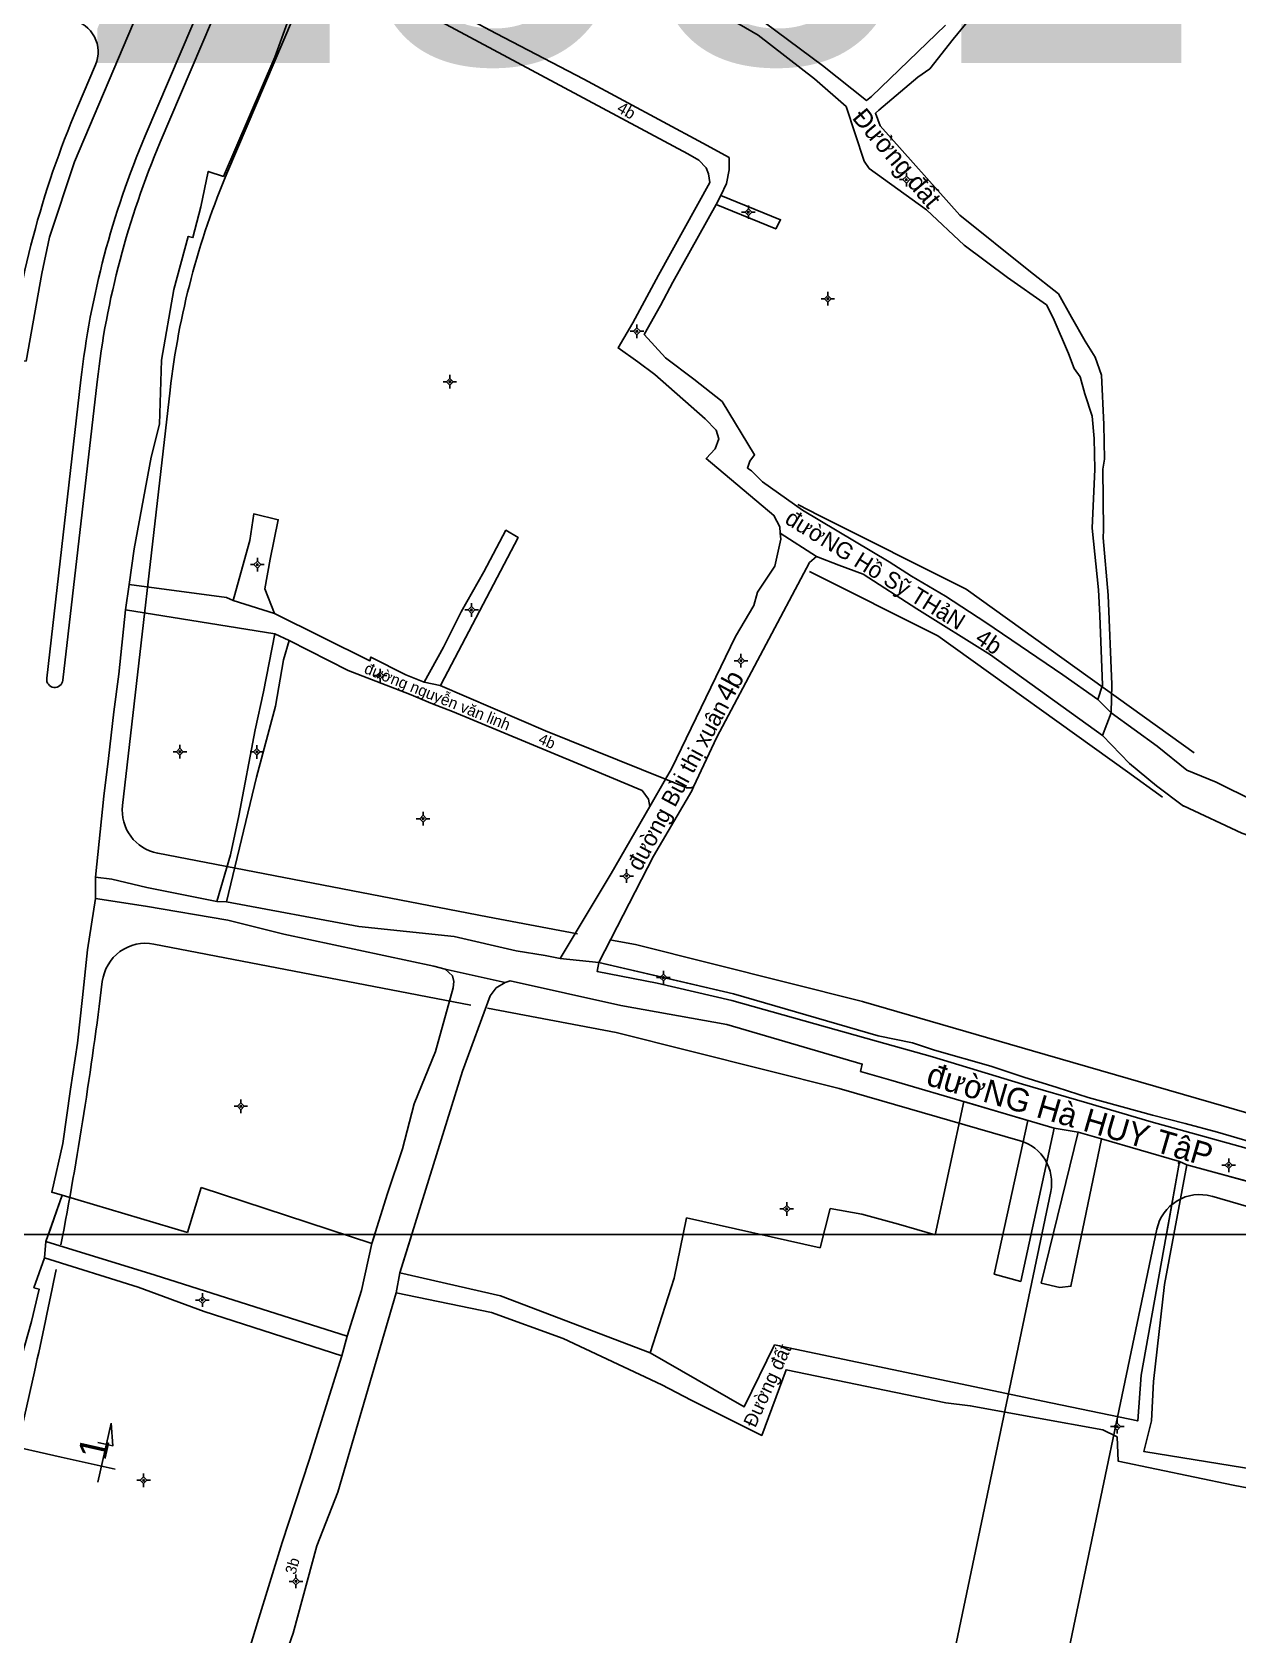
# Model space of a CAD drawing. Extents: x 548357 to 553070, y 1834500 to 1842500.
# Drawn here: x 552136 to 552357.4, y 1839426.5 to 1839720.7 of the extents above; entities that cross this region are included whole.
import ezdxf

# ---------------------------------------------------------------- set-up
doc = ezdxf.new("R2010")
doc.units = 0
for name, color, linetype in [('Level 10', 7, 'Continuous'), ('Level 11', 7, 'Continuous'), ('Level 13', 7, 'Continuous'), ('Level 20', 7, 'Continuous'), ('Level 30', 7, 'Continuous'), ('Level 4', 7, 'Continuous'), ('Level 5', 7, 'Continuous'), ('Level 52', 7, 'Continuous'), ('Level 55', 7, 'Continuous'), ('Level 61', 7, 'Continuous'), ('Level 7', 7, 'Continuous')]:
    doc.layers.add(name, color=color, linetype=linetype)

msp = doc.modelspace()

# ---------------------------------------------------------------- linework, layer by layer
at = {"layer": 'Level 10'}
for p, q in [((552261.57, 1839689.01), (552262.44, 1839690.68)), ((552273.35, 1839628.66), (552279.98, 1839624.39)), ((552153.13, 1839614.59), (552153.79, 1839619.25)), ((552153.13, 1839614.59), (552180.57, 1839610.24)), ((552172.92, 1839616.36), (552180.49, 1839613.97)), ((552180.57, 1839610.24), (552183.15, 1839608.97)), ((552207.96, 1839601.37), (552210.93, 1839600.72)), ((552331.65, 1839598.16), (552334.09, 1839595.73)), ((552332.47, 1839591.53), (552334.09, 1839595.73)), ((552249.4, 1839578.55), (552252.29, 1839583.52)), ((552147.64, 1839565.55), (552147.65, 1839561.66)), ((552169.91, 1839561.07), (552171.66, 1839561.02)), ((552232.94, 1839550.63), (552240.03, 1839549.87)), ((552240.03, 1839549.87), (552264.73, 1839544.16)), ((552211.84, 1839548.7), (552222.83, 1839546.24)), ((552346.63, 1839513.37), (552348, 1839512.76)), ((552138.24, 1839495.72), (552138.51, 1839498.68)), ((552202.83, 1839489.25), (552203.52, 1839492.97)), ((552192.84, 1839477.72), (552193.83, 1839481.29))]:
    msp.add_line(p, q, dxfattribs=at)
for points in [[(552153.79, 1839619.25), (552154.71, 1839625.8), (552157.87, 1839642.64), (552159.39, 1839648.71), (552159.72, 1839660.46), (552162.01, 1839673.4), (552164.65, 1839683.16), (552165.5, 1839682.92), (552166.97, 1839688.57), (552168.32, 1839695.08), (552171.11, 1839694.17), (552180.56, 1839716.06), (552185.06, 1839728.59), (552188.28, 1839737.11)], [(552206.79, 1839730.46), (552206.69, 1839729.63), (552206.76, 1839729.1), (552207.71, 1839727.72), (552213.75, 1839724.33), (552221.18, 1839720.38), (552237.29, 1839712.01), (552259.15, 1839700.28), (552263.94, 1839697.63), (552263.94, 1839695.36), (552263.49, 1839692.83), (552262.44, 1839690.68)], [(552205.02, 1839725.76), (552256.36, 1839698.28), (552258.38, 1839697.15), (552259.71, 1839695.74), (552260.17, 1839694.62), (552260.39, 1839693.04), (552250.99, 1839676.06), (552246.25, 1839667.28), (552243.57, 1839662.69), (552247.17, 1839660.14), (552250.29, 1839657.8), (552259.57, 1839649.68), (552261.56, 1839647.59), (552262.05, 1839646.01), (552261.39, 1839644.19), (552259.71, 1839642.42), (552272.16, 1839631.96), (552273.28, 1839629.82), (552273.35, 1839628.66)], [(552311.55, 1839727.3), (552305.08, 1839719.32), (552300.81, 1839713.93), (552298.6, 1839712.36), (552291.46, 1839706.33), (552290.8, 1839705.74), (552291.66, 1839703.43), (552306.31, 1839687.02), (552318.99, 1839676.87), (552324.44, 1839672.6), (552326.79, 1839668.34), (552329.33, 1839663.94), (552331.18, 1839660.97), (552332.32, 1839657.68), (552332.74, 1839648.62), (552332.89, 1839642.28), (552332.54, 1839640.45), (552332.67, 1839629.28), (552332.62, 1839627.81), (552333.53, 1839617.28), (552334.22, 1839600.94), (552334.09, 1839595.73)], [(552127.72, 1839595.02), (552129.19, 1839608.97), (552124.61, 1839609.52), (552131.63, 1839660.7), (552134.89, 1839660.28), (552137.78, 1839676.33), (552139.21, 1839683.03), (552143.75, 1839696.81), (552155.44, 1839724.35)], [(552331.65, 1839598.16), (552332.5, 1839600.77), (552332, 1839613.58), (552331.78, 1839618.28), (552330.61, 1839629.6), (552331.07, 1839640.41), (552330.99, 1839646.04), (552330.6, 1839650.18), (552329.24, 1839654.24), (552328.42, 1839657.36), (552327.32, 1839658.93), (552326.27, 1839661.64), (552323.44, 1839668.19), (552322.2, 1839670.62), (552315.03, 1839675.61), (552307.1, 1839681.52), (552300.18, 1839688.03), (552289.68, 1839695.63), (552288.74, 1839696.97), (552285.44, 1839706.97), (552279.65, 1839712.09), (552269.26, 1839720.09), (552263.04, 1839723.72)], [(552270.61, 1839722.3), (552281.11, 1839714.49), (552289.15, 1839708.12), (552290.07, 1839708.85), (552303.67, 1839721.91)], [(552262.44, 1839690.68), (552273.4, 1839686.2), (552272.52, 1839684.51), (552261.57, 1839689.01)], [(552261.57, 1839689.01), (552253.62, 1839674.77), (552251.33, 1839670.45), (552248.38, 1839665.16), (552252.28, 1839660.85), (552257.46, 1839656.96), (552262.68, 1839652.85), (552268.61, 1839643.07), (552267.75, 1839641.93), (552267.3, 1839640.64), (552268.03, 1839640.1), (552270.06, 1839638.11), (552277.43, 1839632.92), (552293.33, 1839623.44), (552297.45, 1839620.79), (552303.69, 1839617.12), (552311.07, 1839612.31), (552325.22, 1839602.7), (552331.65, 1839598.16)], [(552172.92, 1839616.36), (552175.85, 1839626.94), (552175.95, 1839627.37), (552176.67, 1839632.23), (552181.18, 1839631.14), (552179.71, 1839623.9), (552178.69, 1839618.48), (552180.49, 1839613.97)], [(552210.93, 1839600.72), (552211.02, 1839600.88), (552225.25, 1839627.89), (552222.96, 1839629.22), (552218.92, 1839621.61), (552214.76, 1839614.27), (552211.51, 1839607.77), (552207.96, 1839601.37)], [(552252.29, 1839583.52), (552253.39, 1839585.42), (552265.14, 1839609.75), (552268.49, 1839615.4), (552269.19, 1839617.86), (552272.37, 1839622.65), (552273.42, 1839627.59), (552273.35, 1839628.66)], [(552257.41, 1839582.11), (552261.7, 1839591.23), (552278.68, 1839623.29), (552279.98, 1839624.39)], [(552279.98, 1839624.39), (552284.1, 1839622.81), (552288.57, 1839621.19), (552298.42, 1839614.8), (552311.91, 1839606.37), (552332.47, 1839591.53)], [(552153.79, 1839619.25), (552171.68, 1839616.86), (552172.92, 1839616.36)], [(552147.64, 1839565.55), (552149.15, 1839580.4), (552150, 1839587.36), (552150.97, 1839595.91), (552151.9, 1839602.8), (552153.13, 1839614.59)], [(552180.49, 1839613.97), (552198, 1839605.26), (552198.2, 1839605.94), (552204.59, 1839602.7), (552207.96, 1839601.37)], [(552169.91, 1839561.07), (552172.43, 1839569.68), (552173.93, 1839576.79), (552176.94, 1839592.58), (552178.44, 1839599.54), (552180.57, 1839610.24)], [(552171.66, 1839561.02), (552177.21, 1839583.89), (552180.68, 1839596.92), (552182.14, 1839605.43), (552183.15, 1839608.97)], [(552183.15, 1839608.97), (552194.02, 1839603.47), (552205.3, 1839599.16), (552209.5, 1839597.39), (552213.14, 1839595.96), (552236, 1839586.5), (552247.98, 1839581.47), (552249.16, 1839579.9), (552249.4, 1839578.55)], [(552210.93, 1839600.72), (552230.26, 1839592.43), (552252.29, 1839583.52)], [(552334.09, 1839595.73), (552342.51, 1839589.6), (552348, 1839585.19), (552353.36, 1839583.02), (552360.43, 1839579.49)], [(552332.47, 1839591.53), (552337.47, 1839586.41), (552342.42, 1839582.33), (552347.34, 1839578.6), (552347.35, 1839578.64), (552358.09, 1839573.62), (552370.75, 1839569.16), (552375.63, 1839567.37), (552378.52, 1839565.83), (552396.9, 1839559.89), (552403.33, 1839558.03), (552412.09, 1839555.88), (552418.82, 1839554.7), (552429.5, 1839553.29), (552439.59, 1839552.55), (552451.38, 1839551.36), (552459.58, 1839549.31), (552465.8, 1839548.14), (552478.01, 1839543.92), (552484.96, 1839541.98), (552497.18, 1839537.51), (552517.44, 1839532.68)], [(552240.03, 1839549.87), (552250.06, 1839569.41), (552257.09, 1839581.42), (552257.41, 1839582.11)], [(552252.29, 1839583.52), (552256.12, 1839581.97), (552256.96, 1839581.95), (552257.41, 1839582.11)], [(552232.94, 1839550.63), (552242.32, 1839566.23), (552249.4, 1839578.55)], [(552147.64, 1839565.55), (552150.62, 1839565.2), (552157.07, 1839563.68), (552169.91, 1839561.07)], [(552138.51, 1839498.68), (552141.51, 1839507.17), (552139.59, 1839507.74), (552141.63, 1839516.65), (552143.04, 1839526.62), (552144.31, 1839535.1), (552145.24, 1839543.45), (552146.15, 1839552.24), (552147.65, 1839561.66)], [(552147.65, 1839561.66), (552156.8, 1839560.21), (552171.89, 1839557.65), (552182.21, 1839555.09), (552209.76, 1839549.21), (552211.84, 1839548.7)], [(552171.66, 1839561.02), (552196, 1839556.5), (552213.46, 1839554.66), (552224.88, 1839552.05), (552230.15, 1839551.19), (552232.94, 1839550.63)], [(552240.03, 1839549.87), (552239.75, 1839548.22), (552250.74, 1839546.13), (552264.47, 1839542.89), (552291.03, 1839535.45), (552301.27, 1839532.6), (552317.81, 1839527.55), (552329.65, 1839524.13), (552341.42, 1839520.68), (552362.85, 1839514.69), (552383.94, 1839508.71), (552405.32, 1839502.84), (552415.4, 1839500), (552440.93, 1839492.81), (552450.28, 1839490.11), (552463.39, 1839486.45), (552482.28, 1839480.89), (552500, 1839474.97), (552500.95, 1839474.65), (552503.76, 1839473.37), (552512.63, 1839470.19), (552525.39, 1839465.55), (552535.37, 1839461.75), (552545.98, 1839457.85)], [(552240.03, 1839549.87), (552250.89, 1839547.37), (552264.73, 1839544.16)], [(552193.83, 1839481.29), (552196.44, 1839489.69), (552198.36, 1839498.35), (552201.26, 1839507.47), (552203.97, 1839515.67), (552206.11, 1839523.97), (552210.05, 1839533.57), (552213.29, 1839545.22), (552213.39, 1839546.43), (552213.14, 1839547.42), (552211.84, 1839548.7)], [(552203.52, 1839492.97), (552215.02, 1839529.97), (552220.11, 1839543.75), (552221.2, 1839545.23), (552222.83, 1839546.24)], [(552222.83, 1839546.24), (552223.76, 1839546.5), (552244.04, 1839542.01), (552263.52, 1839538.51), (552288.38, 1839531.24), (552288.09, 1839529.89), (552293.64, 1839528.32), (552323.6, 1839519.46), (552328.01, 1839518.73), (552332.34, 1839517.52), (552346.63, 1839513.37)], [(552264.73, 1839544.16), (552291.3, 1839536.44), (552297.63, 1839535.15), (552301.63, 1839533.79), (552312, 1839530.84), (552318.06, 1839528.84), (552324.19, 1839526.96), (552329.89, 1839525.14), (552341.7, 1839521.86), (552347.69, 1839520.35), (552353.64, 1839518.75), (552363.22, 1839515.94), (552384.32, 1839509.89)], [(552203.52, 1839492.97), (552221.99, 1839488.73), (552249.45, 1839478.24), (552266.72, 1839468.35), (552272.3, 1839479.7), (552309.04, 1839472.04), (552321.55, 1839469.36), (552338.97, 1839465.77), (552339.62, 1839474.14), (552346.63, 1839513.37)], [(552348, 1839512.76), (552343.89, 1839490.8), (552341.84, 1839473.01), (552341.51, 1839465.75), (552340.08, 1839460.17), (552365.35, 1839456.08), (552393.28, 1839449.79), (552395.83, 1839463.46), (552401.8, 1839497.71)], [(552348, 1839512.76), (552373.92, 1839505.7), (552401.8, 1839497.71)], [(552138.51, 1839498.68), (552158.57, 1839492.53), (552193.83, 1839481.29)], [(552122.41, 1839427.4), (552127.92, 1839452.32), (552131.01, 1839465.42), (552132.46, 1839471.36), (552134.13, 1839477.7), (552135.87, 1839484.02), (552137.29, 1839489.93), (552136.33, 1839490.21), (552138.24, 1839495.72)], [(552138.24, 1839495.72), (552155.48, 1839490.29), (552167.6, 1839485.83), (552192.84, 1839477.72)], [(552177.74, 1839409.19), (552178.05, 1839410.07), (552183.89, 1839426.83), (552188.24, 1839442.82), (552192.13, 1839452.69), (552202.83, 1839489.25)], [(552202.83, 1839489.25), (552220.34, 1839485.67), (552233.49, 1839480.89), (552251.6, 1839472.39), (552256.99, 1839469.58), (552269.93, 1839463.09), (552274.42, 1839475.15), (552303.75, 1839469.07), (552308.23, 1839468.56), (552332.53, 1839464.1), (552335.17, 1839462.84), (552335.39, 1839458.35), (552356.5, 1839453.96), (552392.71, 1839447.07), (552395.08, 1839446.16), (552395.86, 1839448.39), (552414.17, 1839443.25), (552441.86, 1839436.1), (552486.73, 1839423.53), (552510.63, 1839416.98), (552515.84, 1839416.06), (552520.01, 1839416.61), (552526.52, 1839434.05), (552532.08, 1839457.47)], [(552173.45, 1839415.92), (552177.36, 1839428.77), (552181.92, 1839443.44), (552186.84, 1839458.54), (552192.84, 1839477.72)]]:
    msp.add_lwpolyline(points, dxfattribs=at)
at = {"layer": 'Level 11'}
for p, q in [((552295.86, 1839693.57), (552295.24, 1839693.57)), ((552296.49, 1839694.2), (552295.86, 1839693.57)), ((552295.86, 1839693.57), (552296.49, 1839692.95)), ((552296.49, 1839694.82), (552296.49, 1839694.2)), ((552297.11, 1839693.57), (552296.49, 1839694.2)), ((552296.49, 1839692.95), (552297.11, 1839693.57)), ((552297.74, 1839693.57), (552297.11, 1839693.57)), ((552296.49, 1839692.95), (552296.49, 1839692.32)), ((552266.87, 1839687.6), (552266.24, 1839687.6)), ((552267.49, 1839688.22), (552266.87, 1839687.6)), ((552266.87, 1839687.6), (552267.49, 1839686.97)), ((552267.49, 1839688.85), (552267.49, 1839688.22)), ((552268.12, 1839687.6), (552267.49, 1839688.22)), ((552267.49, 1839686.97), (552268.12, 1839687.6)), ((552268.74, 1839687.6), (552268.12, 1839687.6)), ((552267.49, 1839686.97), (552267.49, 1839686.35)), ((552282.07, 1839672.95), (552282.07, 1839672.33)), ((552281.44, 1839671.7), (552280.82, 1839671.7)), ((552282.07, 1839672.33), (552281.44, 1839671.7)), ((552281.44, 1839671.7), (552282.07, 1839671.08)), ((552282.69, 1839671.7), (552282.07, 1839672.33)), ((552282.07, 1839671.08), (552282.69, 1839671.7)), ((552282.07, 1839671.08), (552282.07, 1839670.45)), ((552283.32, 1839671.7), (552282.69, 1839671.7)), ((552247.02, 1839666.99), (552247.02, 1839666.36)), ((552246.4, 1839665.74), (552245.77, 1839665.74)), ((552247.02, 1839666.36), (552246.4, 1839665.74)), ((552246.4, 1839665.74), (552247.02, 1839665.11)), ((552247.65, 1839665.74), (552247.02, 1839666.36)), ((552247.02, 1839665.11), (552247.65, 1839665.74)), ((552247.02, 1839665.11), (552247.02, 1839664.49)), ((552248.27, 1839665.74), (552247.65, 1839665.74)), ((552212.06, 1839656.47), (552211.43, 1839656.47)), ((552212.68, 1839657.1), (552212.06, 1839656.47)), ((552212.06, 1839656.47), (552212.68, 1839655.85)), ((552212.68, 1839657.72), (552212.68, 1839657.1)), ((552213.31, 1839656.47), (552212.68, 1839657.1)), ((552212.68, 1839655.85), (552213.31, 1839656.47)), ((552212.68, 1839655.85), (552212.68, 1839655.22)), ((552213.93, 1839656.47), (552213.31, 1839656.47)), ((552176.72, 1839622.91), (552176.09, 1839622.91)), ((552177.34, 1839623.53), (552176.72, 1839622.91)), ((552176.72, 1839622.91), (552177.34, 1839622.28)), ((552177.34, 1839624.16), (552177.34, 1839623.53)), ((552177.97, 1839622.91), (552177.34, 1839623.53)), ((552177.34, 1839622.28), (552177.97, 1839622.91)), ((552178.59, 1839622.91), (552177.97, 1839622.91)), ((552177.34, 1839622.28), (552177.34, 1839621.66)), ((552216.03, 1839614.59), (552215.41, 1839614.59)), ((552216.66, 1839615.21), (552216.03, 1839614.59)), ((552216.03, 1839614.59), (552216.66, 1839613.96)), ((552216.66, 1839615.84), (552216.66, 1839615.21)), ((552217.28, 1839614.59), (552216.66, 1839615.21)), ((552216.66, 1839613.96), (552217.28, 1839614.59)), ((552216.66, 1839613.96), (552216.66, 1839613.34)), ((552217.91, 1839614.59), (552217.28, 1839614.59)), ((552265.5, 1839605.28), (552264.88, 1839605.28)), ((552266.13, 1839605.9), (552265.5, 1839605.28)), ((552265.5, 1839605.28), (552266.13, 1839604.65)), ((552266.13, 1839606.53), (552266.13, 1839605.9)), ((552266.75, 1839605.28), (552266.13, 1839605.9)), ((552266.13, 1839604.65), (552266.75, 1839605.28)), ((552267.38, 1839605.28), (552266.75, 1839605.28)), ((552199.24, 1839602.55), (552198.61, 1839602.55)), ((552199.86, 1839603.18), (552199.24, 1839602.55)), ((552199.24, 1839602.55), (552199.86, 1839601.93)), ((552199.86, 1839603.8), (552199.86, 1839603.18)), ((552200.49, 1839602.55), (552199.86, 1839603.18)), ((552199.86, 1839601.93), (552200.49, 1839602.55)), ((552201.11, 1839602.55), (552200.49, 1839602.55)), ((552266.13, 1839604.65), (552266.13, 1839604.03)), ((552199.86, 1839601.93), (552199.86, 1839601.3)), ((552162.5, 1839588.57), (552161.87, 1839588.57)), ((552163.12, 1839589.2), (552162.5, 1839588.57)), ((552162.5, 1839588.57), (552163.12, 1839587.95)), ((552163.12, 1839589.82), (552163.12, 1839589.2)), ((552163.75, 1839588.57), (552163.12, 1839589.2)), ((552163.12, 1839587.95), (552163.75, 1839588.57)), ((552163.12, 1839587.95), (552163.12, 1839587.32)), ((552164.37, 1839588.57), (552163.75, 1839588.57)), ((552176.63, 1839588.55), (552176.01, 1839588.55)), ((552177.26, 1839589.17), (552176.63, 1839588.55)), ((552176.63, 1839588.55), (552177.26, 1839587.92)), ((552177.26, 1839589.8), (552177.26, 1839589.17)), ((552177.88, 1839588.55), (552177.26, 1839589.17)), ((552177.26, 1839587.92), (552177.88, 1839588.55)), ((552177.26, 1839587.92), (552177.26, 1839587.3)), ((552178.51, 1839588.55), (552177.88, 1839588.55)), ((552207.14, 1839576.28), (552206.52, 1839576.28)), ((552207.77, 1839576.91), (552207.14, 1839576.28)), ((552207.14, 1839576.28), (552207.77, 1839575.66)), ((552207.77, 1839577.53), (552207.77, 1839576.91)), ((552208.39, 1839576.28), (552207.77, 1839576.91)), ((552207.77, 1839575.66), (552208.39, 1839576.28)), ((552207.77, 1839575.66), (552207.77, 1839575.03)), ((552209.02, 1839576.28), (552208.39, 1839576.28)), ((552245.14, 1839567.01), (552245.14, 1839566.38)), ((552244.52, 1839565.76), (552243.89, 1839565.76)), ((552245.14, 1839566.38), (552244.52, 1839565.76)), ((552244.52, 1839565.76), (552245.14, 1839565.13)), ((552245.77, 1839565.76), (552245.14, 1839566.38)), ((552245.14, 1839565.13), (552245.77, 1839565.76)), ((552245.14, 1839565.13), (552245.14, 1839564.51)), ((552246.39, 1839565.76), (552245.77, 1839565.76)), ((552251.26, 1839547.13), (552250.63, 1839547.13)), ((552251.88, 1839547.76), (552251.26, 1839547.13)), ((552251.26, 1839547.13), (552251.88, 1839546.51)), ((552251.88, 1839548.38), (552251.88, 1839547.76)), ((552252.51, 1839547.13), (552251.88, 1839547.76)), ((552251.88, 1839546.51), (552252.51, 1839547.13)), ((552251.88, 1839546.51), (552251.88, 1839545.88)), ((552253.13, 1839547.13), (552252.51, 1839547.13)), ((552173.68, 1839523.51), (552173.06, 1839523.51)), ((552174.31, 1839524.13), (552173.68, 1839523.51)), ((552173.68, 1839523.51), (552174.31, 1839522.88)), ((552174.31, 1839524.76), (552174.31, 1839524.13)), ((552174.93, 1839523.51), (552174.31, 1839524.13)), ((552174.31, 1839522.88), (552174.93, 1839523.51)), ((552174.31, 1839522.88), (552174.31, 1839522.26)), ((552175.56, 1839523.51), (552174.93, 1839523.51)), ((552355.66, 1839513.94), (552355.66, 1839513.32)), ((552355.04, 1839512.69), (552354.41, 1839512.69)), ((552355.66, 1839513.32), (552355.04, 1839512.69)), ((552355.04, 1839512.69), (552355.66, 1839512.07)), ((552356.29, 1839512.69), (552355.66, 1839513.32)), ((552355.66, 1839512.07), (552356.29, 1839512.69)), ((552355.66, 1839512.07), (552355.66, 1839511.44)), ((552356.91, 1839512.69), (552356.29, 1839512.69)), ((552274.52, 1839505.31), (552273.9, 1839504.68)), ((552274.52, 1839505.93), (552274.52, 1839505.31)), ((552275.15, 1839504.68), (552274.52, 1839505.31)), ((552273.9, 1839504.68), (552273.27, 1839504.68)), ((552273.9, 1839504.68), (552274.52, 1839504.06)), ((552274.52, 1839504.06), (552275.15, 1839504.68)), ((552274.52, 1839504.06), (552274.52, 1839503.43)), ((552275.77, 1839504.68), (552275.15, 1839504.68)), ((552166.62, 1839487.94), (552166, 1839487.94)), ((552167.25, 1839488.56), (552166.62, 1839487.94)), ((552166.62, 1839487.94), (552167.25, 1839487.31)), ((552167.25, 1839489.19), (552167.25, 1839488.56)), ((552167.87, 1839487.94), (552167.25, 1839488.56)), ((552167.25, 1839487.31), (552167.87, 1839487.94)), ((552168.5, 1839487.94), (552167.87, 1839487.94)), ((552167.25, 1839487.31), (552167.25, 1839486.69)), ((552334.58, 1839464.72), (552333.96, 1839464.72)), ((552335.21, 1839465.34), (552334.58, 1839464.72)), ((552334.58, 1839464.72), (552335.21, 1839464.09)), ((552335.21, 1839465.97), (552335.21, 1839465.34)), ((552335.83, 1839464.72), (552335.21, 1839465.34)), ((552335.21, 1839464.09), (552335.83, 1839464.72)), ((552335.21, 1839464.09), (552335.21, 1839463.47)), ((552336.46, 1839464.72), (552335.83, 1839464.72)), ((552156.46, 1839455.5), (552155.83, 1839454.87)), ((552156.46, 1839456.12), (552156.46, 1839455.5)), ((552157.08, 1839454.87), (552156.46, 1839455.5)), ((552155.83, 1839454.87), (552155.21, 1839454.87)), ((552155.83, 1839454.87), (552156.46, 1839454.25)), ((552156.46, 1839454.25), (552157.08, 1839454.87)), ((552156.46, 1839454.25), (552156.46, 1839453.62)), ((552157.71, 1839454.87), (552157.08, 1839454.87)), ((552184.43, 1839437.57), (552184.43, 1839436.95)), ((552183.81, 1839436.32), (552183.18, 1839436.32)), ((552184.43, 1839436.95), (552183.81, 1839436.32)), ((552183.81, 1839436.32), (552184.43, 1839435.7)), ((552185.06, 1839436.32), (552184.43, 1839436.95)), ((552184.43, 1839435.7), (552185.06, 1839436.32)), ((552184.43, 1839435.7), (552184.43, 1839435.07)), ((552185.68, 1839436.32), (552185.06, 1839436.32))]:
    msp.add_line(p, q, dxfattribs=at)
for centre in [(552296.49, 1839693.57), (552267.49, 1839687.6), (552282.07, 1839671.7), (552247.02, 1839665.74), (552212.68, 1839656.47), (552177.34, 1839622.91), (552216.65, 1839614.59), (552266.13, 1839605.28), (552199.86, 1839602.55), (552163.12, 1839588.57), (552177.26, 1839588.55), (552207.77, 1839576.28), (552245.14, 1839565.76), (552251.88, 1839547.13), (552174.31, 1839523.51), (552355.66, 1839512.69), (552274.52, 1839504.68), (552167.25, 1839487.94), (552335.21, 1839464.72), (552156.46, 1839454.87), (552184.43, 1839436.32)]:
    msp.add_circle(centre, 0.15, dxfattribs=at)
at = {"layer": 'Level 13'}
for points in [[(552095.98, 1839469.37), (552141.33, 1839459.13)], [(552148.07, 1839454.5), (552150.52, 1839465.36)], [(552150.52, 1839465.36), (552150.83, 1839461.21), (552148.07, 1839461.83)], [(552151.21, 1839456.9), (552141.33, 1839459.13)]]:
    msp.add_lwpolyline(points, dxfattribs=at)
at = {"layer": 'Level 20'}
for points in [[(552185.06, 1839728.59), (552180.56, 1839716.06), (552171.11, 1839694.17), (552168.32, 1839695.08), (552166.97, 1839688.57), (552165.5, 1839682.92), (552164.65, 1839683.16), (552162.01, 1839673.4), (552159.72, 1839660.46), (552159.39, 1839648.71), (552157.87, 1839642.64), (552154.71, 1839625.8), (552153.79, 1839619.25), (552153.13, 1839614.59), (552151.9, 1839602.8), (552150.97, 1839595.91), (552150, 1839587.36), (552149.15, 1839580.4), (552147.64, 1839565.55), (552147.65, 1839561.66), (552146.15, 1839552.24), (552145.24, 1839543.45), (552144.31, 1839535.1), (552143.04, 1839526.62), (552141.63, 1839516.65), (552139.59, 1839507.74), (552141.51, 1839507.17), (552138.51, 1839498.68), (552138.24, 1839495.72), (552136.33, 1839490.21), (552137.29, 1839489.93), (552135.87, 1839484.02)], [(552213.75, 1839724.33), (552221.18, 1839720.38), (552237.29, 1839712.01), (552259.15, 1839700.28), (552263.94, 1839697.63), (552263.94, 1839695.36), (552263.49, 1839692.83), (552262.44, 1839690.68), (552261.57, 1839689.01), (552253.62, 1839674.77), (552251.33, 1839670.45), (552248.38, 1839665.16), (552252.28, 1839660.85), (552257.46, 1839656.96), (552262.68, 1839652.85), (552268.61, 1839643.07), (552267.75, 1839641.93), (552267.3, 1839640.64), (552268.03, 1839640.1), (552270.06, 1839638.11), (552277.43, 1839632.92), (552293.33, 1839623.44), (552297.45, 1839620.79), (552303.69, 1839617.12), (552311.07, 1839612.31), (552325.22, 1839602.7), (552331.65, 1839598.16), (552334.09, 1839595.73), (552332.47, 1839591.53), (552311.91, 1839606.37), (552298.42, 1839614.8), (552288.57, 1839621.19), (552284.1, 1839622.81), (552279.98, 1839624.39), (552273.35, 1839628.66), (552273.28, 1839629.82), (552272.16, 1839631.96), (552259.71, 1839642.42), (552261.39, 1839644.19), (552262.05, 1839646.01), (552261.56, 1839647.59), (552259.57, 1839649.68), (552250.29, 1839657.8), (552247.17, 1839660.14), (552243.57, 1839662.69), (552246.25, 1839667.28), (552250.99, 1839676.06), (552260.39, 1839693.04), (552260.17, 1839694.62), (552259.71, 1839695.74), (552258.38, 1839697.15), (552256.36, 1839698.28), (552205.02, 1839725.76)], [(552134.89, 1839660.28), (552137.78, 1839676.33), (552139.21, 1839683.03), (552143.75, 1839696.81), (552155.44, 1839724.35)]]:
    msp.add_lwpolyline(points, dxfattribs=at)
for points in [[(552273.35, 1839628.66), (552279.98, 1839624.39), (552278.68, 1839623.29), (552261.7, 1839591.23), (552257.41, 1839582.11), (552256.96, 1839581.95), (552256.12, 1839581.97), (552252.29, 1839583.52), (552253.39, 1839585.42), (552265.14, 1839609.75), (552268.49, 1839615.4), (552269.19, 1839617.86), (552272.37, 1839622.65), (552273.42, 1839627.59)], [(552210.93, 1839600.72), (552230.26, 1839592.43), (552252.29, 1839583.52), (552249.4, 1839578.55), (552249.16, 1839579.9), (552247.98, 1839581.47), (552236, 1839586.5), (552213.14, 1839595.96), (552209.5, 1839597.39), (552205.3, 1839599.16), (552194.02, 1839603.47), (552183.15, 1839608.97), (552180.57, 1839610.24), (552153.13, 1839614.59), (552153.79, 1839619.25), (552171.68, 1839616.86), (552172.92, 1839616.36), (552180.49, 1839613.97), (552198, 1839605.26), (552198.2, 1839605.94), (552204.59, 1839602.7), (552207.96, 1839601.37)]]:
    msp.add_lwpolyline(points, close=True, dxfattribs=at)
at = {"layer": 'Level 30'}
for p, q in [((552156.75, 1839701.59), (552214.75, 1839838.11)), ((552159.51, 1839700.42), (552217.51, 1839836.94)), ((552171.94, 1839695.14), (552188.87, 1839734.98)), ((552144.33, 1839706.87), (552147.63, 1839714.65)), ((552138.67, 1839602.05), (552144.94, 1839656.82)), ((552141.65, 1839601.71), (552147.92, 1839656.48)), ((552152.61, 1839578.71), (552161.34, 1839654.94)), ((552158.33, 1839553.28), (552216.52, 1839542.08)), ((552300.33, 1839399.81), (552322.99, 1839507.85)), ((552320.4, 1839395.61), (552342.48, 1839500.94)), ((552125.79, 1839427.74), (552136.41, 1839474.79))]:
    msp.add_line(p, q, dxfattribs=at)
for points in [[(552276.56, 1839633.92), (552280.48, 1839631.96), (552307.46, 1839618.44), (552337.81, 1839596.65), (552349.34, 1839588.38)], [(552278.7, 1839621.67), (552302.28, 1839609.85), (552337.08, 1839584.87), (552343.5, 1839580.25)], [(552159.04, 1839569.94), (552219.61, 1839558.29), (552236.11, 1839555.18)], [(552242.36, 1839554), (552246.74, 1839553.17), (552288.46, 1839542.73), (552288.61, 1839542.69), (552319.62, 1839533.7), (552354.77, 1839523.51), (552406.66, 1839508.47)], [(552219.59, 1839541.5), (552243.2, 1839537.05), (552284.16, 1839526.8), (552317.38, 1839517.17)], [(552352.54, 1839506.98), (552402.19, 1839492.59), (552457.73, 1839477.43), (552491.74, 1839466.26)]]:
    msp.add_lwpolyline(points, dxfattribs=at)
for centre, radius, start, end in [((552142.11, 1839717), 6, 336.9819, 78.0777), ((552305.39, 1839638.44), 175, 156.9819, 173.4668), ((552305.39, 1839638.44), 161.5, 156.9819, 173.4668), ((552305.39, 1839638.44), 158.5, 156.9819, 173.4668), ((552305.39, 1839638.44), 145, 156.9819, 173.4668), ((552140.16, 1839601.88), 1.5, 173.4668, 353.4668), ((552160.55, 1839577.8), 8, 173.4668, 259.1061), ((552156.82, 1839545.42), 8, 79.1061, 172.9796), ((551424.35, 1839635.62), 730, 349.13979, 352.97961), ((552315.16, 1839509.49), 8, 348.158, 73.8337), ((552350.31, 1839499.3), 8, 73.8337, 168.158), ((551424.35, 1839635.62), 730, 347.2723, 348.77847)]:
    msp.add_arc(centre, radius, start, end, dxfattribs=at)
at = {"layer": 'Level 52'}
for p, q in [((552318.78, 1839520.91), (552307.07, 1839524.36)), ((552307.07, 1839524.36), (552318.78, 1839520.91)), ((552312.59, 1839492.69), (552318.78, 1839520.91)), ((552318.78, 1839520.91), (552312.59, 1839492.69)), ((552328.01, 1839518.73), (552323.6, 1839519.46)), ((552323.6, 1839519.46), (552328.01, 1839518.73)), ((552346.63, 1839513.37), (552332.34, 1839517.52)), ((552332.34, 1839517.52), (552346.63, 1839513.37)), ((552344.24, 1839500), (552346.63, 1839513.37)), ((552346.63, 1839513.37), (552344.24, 1839500)), ((552348, 1839512.76), (552345.61, 1839500)), ((552345.61, 1839500), (552348, 1839512.76)), ((552373.92, 1839505.7), (552348, 1839512.76)), ((552348, 1839512.76), (552373.92, 1839505.7)), ((552167.04, 1839508.62), (552164.52, 1839500.35)), ((552164.52, 1839500.35), (552167.04, 1839508.62)), ((552198.36, 1839498.35), (552167.04, 1839508.62)), ((552167.04, 1839508.62), (552198.36, 1839498.35)), ((552141.51, 1839507.17), (552138.98, 1839500)), ((552138.98, 1839500), (552141.51, 1839507.17)), ((552164.52, 1839500.35), (552141.51, 1839507.17)), ((552141.51, 1839507.17), (552164.52, 1839500.35)), ((552288.3, 1839503.7), (552282.49, 1839504.74)), ((552282.49, 1839504.74), (552288.3, 1839503.7)), ((552295.07, 1839501.9), (552288.3, 1839503.7)), ((552288.3, 1839503.7), (552295.07, 1839501.9)), ((552138.98, 1839500), (552114.54, 1839500)), ((552114.55, 1839500), (552138.98, 1839500)), ((552198.88, 1839500), (552198.36, 1839498.35)), ((552198.36, 1839498.35), (552198.88, 1839500)), ((552205.7, 1839500), (552198.88, 1839500)), ((552198.88, 1839500), (552205.7, 1839500)), ((552203.52, 1839492.97), (552205.7, 1839500)), ((552205.7, 1839500), (552203.52, 1839492.97)), ((552345.61, 1839500), (552344.24, 1839500)), ((552344.24, 1839500), (552345.61, 1839500)), ((552221.99, 1839488.73), (552203.52, 1839492.97)), ((552203.52, 1839492.97), (552221.99, 1839488.73)), ((552249.45, 1839478.24), (552221.99, 1839488.73)), ((552221.99, 1839488.73), (552249.45, 1839478.24))]:
    msp.add_line(p, q, dxfattribs=at)
for points in [[(552307.07, 1839524.36), (552301.79, 1839499.92), (552295.07, 1839501.9)], [(552295.07, 1839501.9), (552301.79, 1839499.92), (552307.07, 1839524.36)], [(552323.6, 1839519.46), (552317.48, 1839491.35), (552312.59, 1839492.69)], [(552312.59, 1839492.69), (552317.48, 1839491.35), (552323.6, 1839519.46)], [(552324.66, 1839490.25), (552321.26, 1839491.07), (552328.01, 1839518.73)], [(552328.01, 1839518.73), (552321.26, 1839491.07), (552324.66, 1839490.25)], [(552332.34, 1839517.52), (552326.7, 1839490.47), (552324.66, 1839490.25)], [(552324.66, 1839490.25), (552326.7, 1839490.47), (552332.34, 1839517.52)], [(552256.14, 1839503.05), (552253.89, 1839491.95), (552249.45, 1839478.24)], [(552249.45, 1839478.24), (552253.89, 1839491.95), (552256.14, 1839503.05)], [(552282.49, 1839504.74), (552280.65, 1839497.55), (552256.14, 1839503.05)], [(552256.14, 1839503.05), (552280.65, 1839497.55), (552282.49, 1839504.74)]]:
    msp.add_lwpolyline(points, dxfattribs=at)
at = {"layer": 'Level 61'}
msp.add_line((550500, 1839500), (553000, 1839500), dxfattribs=at)

# ---------------------------------------------------------------- texts
at = {"layer": 'Level 13'}
msp.add_text('1', height=5.21, rotation=77.2723, dxfattribs=at).set_placement((552149.4, 1839458.31))
at = {"layer": 'Level 4'}
for s, height, rotation, p in [('đườNG Hồ Sỹ THảN', 3.0431, 328.265, (552273.96, 1839630.64)), ('đường nguyễn văn linh', 2.0771, 338.0836, (552196.78, 1839603.08)), ('đường Bùi thị xuân', 3.0431, 61.8193, (552247.72, 1839566.48)), ('đườNG Hà HUY TậP', 4.2948, 343.7558, (552299.92, 1839527.47))]:
    msp.add_text(s, height=height, rotation=rotation, dxfattribs=at).set_placement(p)
at = {"layer": 'Level 5'}
for height, rotation, p in [(3.402, 310.1738, (552286.38, 1839704.84)), (2.504, 65.5059, (552268.75, 1839464.39))]:
    msp.add_text('Đường đất', height=height, rotation=rotation, dxfattribs=at).set_placement(p)
at = {"layer": 'Level 55'}
msp.add_text('842551-8-a', height=70, dxfattribs=at).set_placement((552039.16, 1839715))
at = {"layer": 'Level 7'}
for s, height, rotation, p in [('4b', 2.167, 330.754, (552243.17, 1839706.11)), ('4b', 3.092, 325.9966, (552308.89, 1839608.79)), ('4b', 3.6, 61.579, (552264.28, 1839597.51)), ('4b', 2, 336.8766, (552228.77, 1839590.19)), ('3b', 2, 73.4687, (552184.31, 1839437.44))]:
    msp.add_text(s, height=height, rotation=rotation, dxfattribs=at).set_placement(p)

doc.saveas('drawing.dxf')
